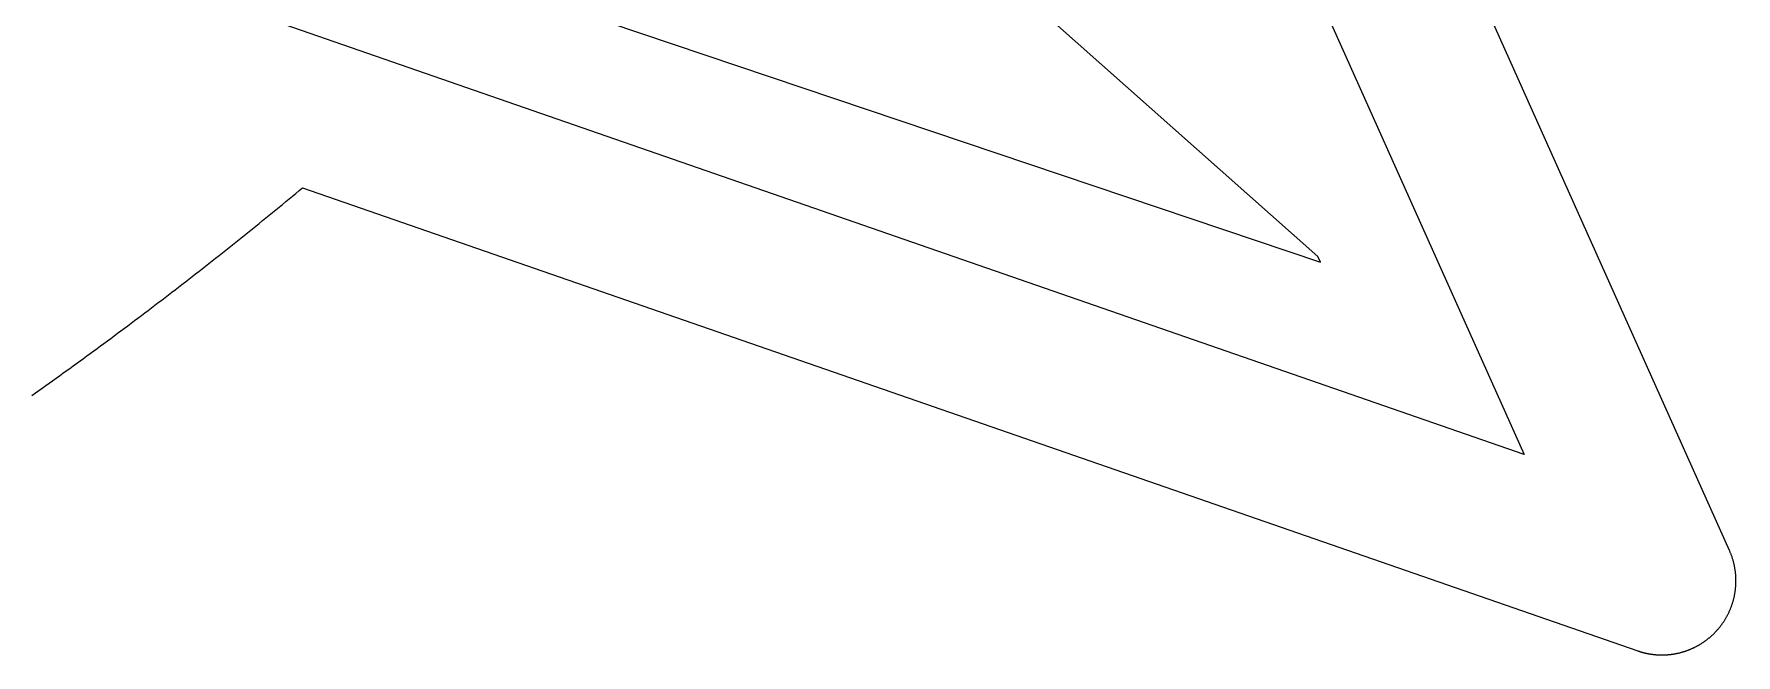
# Model space of a CAD drawing. Extents: x 5 to 105, y 2 to 136.
# Drawn here: x 77.66 to 92.78, y 16.68 to 22.19 of the extents above; entities that cross this region are included whole.
import ezdxf

# ---------------------------------------------------------------- set-up
doc = ezdxf.new("R2010")
doc.units = 0
doc.layers.get('0').update_dxf_attribs({"linetype": 'CONTINUOUS'})

msp = doc.modelspace()

# ---------------------------------------------------------------- linework, layer by layer
at = {"color": 7}
for points in [[(85.9408, 29.5138), (90.9003, 18.4562), (79.4444, 22.4235)], [(92.7243, 17.6051), (87.549, 29.1438)], [(89.0896, 20.1635), (89.0664, 20.214), (80.7042, 27.6302)], [(79.8795, 23.2665), (89.0896, 20.1635)], [(80.0426, 20.8237), (91.9087, 16.714)]]:
    msp.add_lwpolyline(points, dxfattribs=at)
for points in [[(77.6391, 18.9818, 0), (77.6696, 19.0035, 0), (77.7002, 19.0251, 0), (77.7307, 19.0468, 0), (77.7613, 19.0685, 0), (77.7918, 19.0902, 0), (77.8223, 19.112, 0), (77.8528, 19.1338, 0), (77.8833, 19.1557, 0), (77.9138, 19.1776, 0), (77.9442, 19.1995, 0), (77.9747, 19.2214, 0), (78.0051, 19.2434, 0), (78.0355, 19.2655, 0), (78.0659, 19.2875, 0), (78.0963, 19.3096, 0), (78.1267, 19.3318, 0), (78.1571, 19.3539, 0), (78.1875, 19.3761, 0), (78.2178, 19.3984, 0), (78.2481, 19.4207, 0), (78.2785, 19.443, 0), (78.3088, 19.4653, 0), (78.3391, 19.4877, 0), (78.3693, 19.5101, 0), (78.3996, 19.5326, 0), (78.4298, 19.5551, 0), (78.4601, 19.5776, 0), (78.4903, 19.6002, 0), (78.5205, 19.6228, 0), (78.5507, 19.6454, 0), (78.5809, 19.6681, 0), (78.6111, 19.6908, 0), (78.6412, 19.7136, 0), (78.6714, 19.7364, 0), (78.7015, 19.7592, 0), (78.7316, 19.782, 0), (78.7617, 19.8049, 0), (78.7918, 19.8278, 0), (78.8219, 19.8508, 0), (78.852, 19.8738, 0), (78.882, 19.8968, 0), (78.912, 19.9199, 0), (78.9421, 19.943, 0), (78.9721, 19.9662, 0), (79.0021, 19.9893, 0), (79.032, 20.0126, 0), (79.062, 20.0358, 0), (79.0919, 20.0591, 0), (79.1219, 20.0824, 0), (79.1518, 20.1058, 0), (79.1817, 20.1292, 0), (79.2116, 20.1526, 0), (79.2415, 20.1761, 0), (79.2713, 20.1996, 0), (79.3012, 20.2232, 0), (79.331, 20.2467, 0), (79.3609, 20.2704, 0), (79.3907, 20.294, 0), (79.4205, 20.3177, 0), (79.4502, 20.3414, 0), (79.48, 20.3652, 0), (79.5097, 20.389, 0), (79.5395, 20.4128, 0), (79.5692, 20.4367, 0), (79.5989, 20.4606, 0), (79.6286, 20.4846, 0), (79.6583, 20.5086, 0), (79.6879, 20.5326, 0), (79.7176, 20.5566, 0), (79.7472, 20.5807, 0), (79.7768, 20.6049, 0), (79.8064, 20.629, 0), (79.836, 20.6533, 0), (79.8656, 20.6775, 0), (79.8951, 20.7018, 0), (79.9246, 20.7261, 0), (79.9542, 20.7505, 0), (79.9837, 20.7748, 0), (80.0132, 20.7993, 0), (80.0426, 20.8237, 0)], [(92.6093, 16.8914, 0), (92.6134, 16.896, 0), (92.6175, 16.9006, 0), (92.6216, 16.9053, 0), (92.6256, 16.91, 0), (92.6296, 16.9147, 0), (92.6335, 16.9194, 0), (92.6374, 16.9242, 0), (92.6412, 16.929, 0), (92.645, 16.9338, 0), (92.6487, 16.9387, 0), (92.6523, 16.9436, 0), (92.656, 16.9485, 0), (92.6595, 16.9535, 0), (92.6631, 16.9584, 0), (92.6665, 16.9634, 0), (92.67, 16.9685, 0), (92.6733, 16.9735, 0), (92.6766, 16.9786, 0), (92.6799, 16.9837, 0), (92.6831, 16.9888, 0), (92.6863, 16.994, 0), (92.6894, 16.9992, 0), (92.6925, 17.0044, 0), (92.6955, 17.0096, 0), (92.6985, 17.0149, 0), (92.7014, 17.0201, 0), (92.7043, 17.0254, 0), (92.7071, 17.0307, 0), (92.7098, 17.0361, 0), (92.7125, 17.0415, 0), (92.7152, 17.0468, 0), (92.7178, 17.0522, 0), (92.7204, 17.0577, 0), (92.7229, 17.0631, 0), (92.7253, 17.0686, 0), (92.7277, 17.0741, 0), (92.7301, 17.0796, 0), (92.7324, 17.0851, 0), (92.7347, 17.0906, 0), (92.7369, 17.0962, 0), (92.739, 17.1018, 0), (92.7411, 17.1074, 0), (92.7431, 17.113, 0), (92.7451, 17.1186, 0), (92.7471, 17.1242, 0), (92.749, 17.1299, 0), (92.7508, 17.1356, 0), (92.7526, 17.1412, 0), (92.7543, 17.1469, 0), (92.756, 17.1527, 0), (92.7576, 17.1584, 0), (92.7592, 17.1641, 0), (92.7607, 17.1699, 0), (92.7622, 17.1757, 0), (92.7636, 17.1814, 0), (92.765, 17.1872, 0), (92.7663, 17.193, 0), (92.7676, 17.1988, 0), (92.7688, 17.2047, 0), (92.77, 17.2105, 0), (92.7711, 17.2163, 0), (92.7721, 17.2222, 0), (92.7731, 17.2281, 0), (92.7741, 17.2339, 0), (92.7749, 17.2398, 0), (92.7758, 17.2457, 0), (92.7766, 17.2516, 0), (92.7773, 17.2575, 0), (92.778, 17.2634, 0), (92.7786, 17.2693, 0), (92.7792, 17.2752, 0), (92.7797, 17.2812, 0), (92.7802, 17.2871, 0), (92.7806, 17.293, 0), (92.7809, 17.299, 0), (92.7813, 17.3049, 0), (92.7815, 17.3109, 0), (92.7817, 17.3168, 0), (92.7818, 17.3228, 0), (92.7819, 17.3288, 0), (92.782, 17.3347, 0), (92.782, 17.3407, 0), (92.7819, 17.3467, 0), (92.7818, 17.3526, 0), (92.7816, 17.3586, 0), (92.7813, 17.3646, 0), (92.7811, 17.3705, 0), (92.7807, 17.3765, 0), (92.7803, 17.3825, 0), (92.7799, 17.3884, 0), (92.7794, 17.3944, 0), (92.7788, 17.4004, 0), (92.7782, 17.4063, 0), (92.7775, 17.4123, 0), (92.7768, 17.4182, 0), (92.776, 17.4242, 0), (92.7752, 17.4301, 0), (92.7743, 17.4361, 0), (92.7733, 17.442, 0), (92.7723, 17.448, 0), (92.7713, 17.4539, 0), (92.7702, 17.4598, 0), (92.769, 17.4657, 0), (92.7678, 17.4717, 0), (92.7665, 17.4776, 0), (92.7652, 17.4835, 0), (92.7638, 17.4894, 0), (92.7623, 17.4952, 0), (92.7608, 17.5011, 0), (92.7593, 17.507, 0), (92.7577, 17.5129, 0), (92.756, 17.5187, 0), (92.7543, 17.5245, 0), (92.7525, 17.5304, 0), (92.7507, 17.5362, 0), (92.7488, 17.542, 0), (92.7468, 17.5478, 0), (92.7448, 17.5536, 0), (92.7428, 17.5594, 0), (92.7407, 17.5651, 0), (92.7385, 17.5709, 0), (92.7363, 17.5766, 0), (92.734, 17.5823, 0), (92.7316, 17.5881, 0), (92.7292, 17.5938, 0), (92.7268, 17.5994, 0), (92.7243, 17.6051, 0)], [(92.1238, 16.6777, 0), (92.1281, 16.6777, 0), (92.1324, 16.6778, 0), (92.1367, 16.6779, 0), (92.1409, 16.678, 0), (92.1452, 16.6781, 0), (92.1495, 16.6782, 0), (92.1538, 16.6784, 0), (92.158, 16.6786, 0), (92.1623, 16.6789, 0), (92.1666, 16.6791, 0), (92.1708, 16.6794, 0), (92.1751, 16.6797, 0), (92.1794, 16.6801, 0), (92.1836, 16.6805, 0), (92.1879, 16.6809, 0), (92.1921, 16.6813, 0), (92.1964, 16.6817, 0), (92.2006, 16.6822, 0), (92.2048, 16.6827, 0), (92.2091, 16.6833, 0), (92.2133, 16.6838, 0), (92.2175, 16.6844, 0), (92.2217, 16.6851, 0), (92.2259, 16.6857, 0), (92.2301, 16.6864, 0), (92.2344, 16.6871, 0), (92.2385, 16.6878, 0), (92.2427, 16.6886, 0), (92.2469, 16.6894, 0), (92.2511, 16.6902, 0), (92.2553, 16.691, 0), (92.2595, 16.6919, 0), (92.2636, 16.6928, 0), (92.2678, 16.6937, 0), (92.2719, 16.6946, 0), (92.2761, 16.6956, 0), (92.2802, 16.6966, 0), (92.2843, 16.6976, 0), (92.2885, 16.6987, 0), (92.2926, 16.6997, 0), (92.2967, 16.7008, 0), (92.3008, 16.702, 0), (92.3049, 16.7031, 0), (92.309, 16.7043, 0), (92.3131, 16.7055, 0), (92.3171, 16.7068, 0), (92.3212, 16.708, 0), (92.3253, 16.7093, 0), (92.3293, 16.7106, 0), (92.3334, 16.712, 0), (92.3374, 16.7133, 0), (92.3414, 16.7147, 0), (92.3454, 16.7162, 0), (92.3494, 16.7176, 0), (92.3534, 16.7191, 0), (92.3574, 16.7206, 0), (92.3614, 16.7221, 0), (92.3654, 16.7236, 0), (92.3693, 16.7252, 0), (92.3733, 16.7268, 0), (92.3772, 16.7285, 0), (92.3812, 16.7301, 0), (92.3851, 16.7318, 0), (92.389, 16.7335, 0), (92.3929, 16.7352, 0), (92.3968, 16.737, 0), (92.4007, 16.7388, 0), (92.4046, 16.7406, 0), (92.4084, 16.7424, 0), (92.4123, 16.7443, 0), (92.4161, 16.7462, 0), (92.4199, 16.7481, 0), (92.4237, 16.75, 0), (92.4275, 16.752, 0), (92.4313, 16.754, 0), (92.4351, 16.756, 0), (92.4389, 16.758, 0), (92.4426, 16.7601, 0), (92.4464, 16.7622, 0), (92.4501, 16.7643, 0), (92.4538, 16.7664, 0), (92.4576, 16.7686, 0), (92.4612, 16.7708, 0), (92.4649, 16.773, 0), (92.4686, 16.7752, 0), (92.4723, 16.7775, 0), (92.4759, 16.7798, 0), (92.4795, 16.7821, 0), (92.4831, 16.7844, 0), (92.4867, 16.7868, 0), (92.4903, 16.7892, 0), (92.4939, 16.7916, 0), (92.4975, 16.794, 0), (92.501, 16.7965, 0), (92.5045, 16.799, 0), (92.5081, 16.8015, 0), (92.5116, 16.804, 0), (92.5151, 16.8066, 0), (92.5185, 16.8092, 0), (92.522, 16.8118, 0), (92.5254, 16.8144, 0), (92.5289, 16.8171, 0), (92.5323, 16.8198, 0), (92.5357, 16.8225, 0), (92.5391, 16.8252, 0), (92.5424, 16.828, 0), (92.5458, 16.8308, 0), (92.5491, 16.8336, 0), (92.5524, 16.8364, 0), (92.5557, 16.8392, 0), (92.559, 16.8421, 0), (92.5623, 16.845, 0), (92.5655, 16.848, 0), (92.5688, 16.8509, 0), (92.572, 16.8539, 0), (92.5752, 16.8569, 0), (92.5784, 16.8599, 0), (92.5815, 16.8629, 0), (92.5847, 16.866, 0), (92.5878, 16.8691, 0), (92.5909, 16.8722, 0), (92.594, 16.8754, 0), (92.5971, 16.8785, 0), (92.6002, 16.8817, 0), (92.6032, 16.8849, 0), (92.6062, 16.8882, 0), (92.6092, 16.8914, 0)], [(91.9087, 16.714, 0), (91.9104, 16.7135, 0), (91.9121, 16.7129, 0), (91.9137, 16.7123, 0), (91.9154, 16.7118, 0), (91.9171, 16.7112, 0), (91.9187, 16.7107, 0), (91.9204, 16.7101, 0), (91.9221, 16.7096, 0), (91.9237, 16.709, 0), (91.9254, 16.7085, 0), (91.9271, 16.708, 0), (91.9287, 16.7074, 0), (91.9304, 16.7069, 0), (91.9321, 16.7064, 0), (91.9338, 16.7059, 0), (91.9354, 16.7054, 0), (91.9371, 16.7049, 0), (91.9388, 16.7044, 0), (91.9405, 16.7039, 0), (91.9421, 16.7034, 0), (91.9438, 16.7029, 0), (91.9455, 16.7025, 0), (91.9472, 16.702, 0), (91.9489, 16.7015, 0), (91.9505, 16.7011, 0), (91.9522, 16.7006, 0), (91.9539, 16.7002, 0), (91.9556, 16.6997, 0), (91.9573, 16.6993, 0), (91.9589, 16.6988, 0), (91.9606, 16.6984, 0), (91.9623, 16.698, 0), (91.964, 16.6975, 0), (91.9657, 16.6971, 0), (91.9674, 16.6967, 0), (91.9691, 16.6963, 0), (91.9708, 16.6959, 0), (91.9724, 16.6955, 0), (91.9741, 16.6951, 0), (91.9758, 16.6947, 0), (91.9775, 16.6943, 0), (91.9792, 16.6939, 0), (91.9809, 16.6935, 0), (91.9826, 16.6931, 0), (91.9843, 16.6928, 0), (91.986, 16.6924, 0), (91.9877, 16.692, 0), (91.9894, 16.6917, 0), (91.9911, 16.6913, 0), (91.9927, 16.691, 0), (91.9944, 16.6906, 0), (91.9961, 16.6903, 0), (91.9978, 16.69, 0), (91.9995, 16.6896, 0), (92.0012, 16.6893, 0), (92.0029, 16.689, 0), (92.0046, 16.6887, 0), (92.0063, 16.6884, 0), (92.008, 16.6881, 0), (92.0097, 16.6878, 0), (92.0114, 16.6875, 0), (92.0131, 16.6872, 0), (92.0148, 16.6869, 0), (92.0165, 16.6866, 0), (92.0182, 16.6863, 0), (92.0199, 16.686, 0), (92.0216, 16.6858, 0), (92.0233, 16.6855, 0), (92.025, 16.6852, 0), (92.0267, 16.685, 0), (92.0284, 16.6847, 0), (92.0301, 16.6845, 0), (92.0318, 16.6842, 0), (92.0335, 16.684, 0), (92.0352, 16.6838, 0), (92.0369, 16.6835, 0), (92.0386, 16.6833, 0), (92.0403, 16.6831, 0), (92.042, 16.6829, 0), (92.0437, 16.6826, 0), (92.0455, 16.6824, 0), (92.0472, 16.6822, 0), (92.0489, 16.682, 0), (92.0506, 16.6818, 0), (92.0523, 16.6817, 0), (92.054, 16.6815, 0), (92.0557, 16.6813, 0), (92.0574, 16.6811, 0), (92.0591, 16.6809, 0), (92.0608, 16.6808, 0), (92.0625, 16.6806, 0), (92.0642, 16.6805, 0), (92.0659, 16.6803, 0), (92.0676, 16.6802, 0), (92.0693, 16.68, 0), (92.071, 16.6799, 0), (92.0727, 16.6797, 0), (92.0744, 16.6796, 0), (92.0761, 16.6795, 0), (92.0778, 16.6793, 0), (92.0795, 16.6792, 0), (92.0812, 16.6791, 0), (92.0829, 16.679, 0), (92.0847, 16.6789, 0), (92.0864, 16.6788, 0), (92.0881, 16.6787, 0), (92.0898, 16.6786, 0), (92.0915, 16.6785, 0), (92.0932, 16.6784, 0), (92.0949, 16.6784, 0), (92.0966, 16.6783, 0), (92.0983, 16.6782, 0), (92.1, 16.6782, 0), (92.1017, 16.6781, 0), (92.1034, 16.678, 0), (92.1051, 16.678, 0), (92.1068, 16.678, 0), (92.1085, 16.6779, 0), (92.1102, 16.6779, 0), (92.1119, 16.6778, 0), (92.1136, 16.6778, 0), (92.1153, 16.6778, 0), (92.117, 16.6778, 0), (92.1187, 16.6777, 0), (92.1204, 16.6777, 0), (92.1221, 16.6777, 0), (92.1238, 16.6777, 0)]]:
    msp.add_polyline3d(points, dxfattribs=at)

doc.saveas('drawing.dxf')
